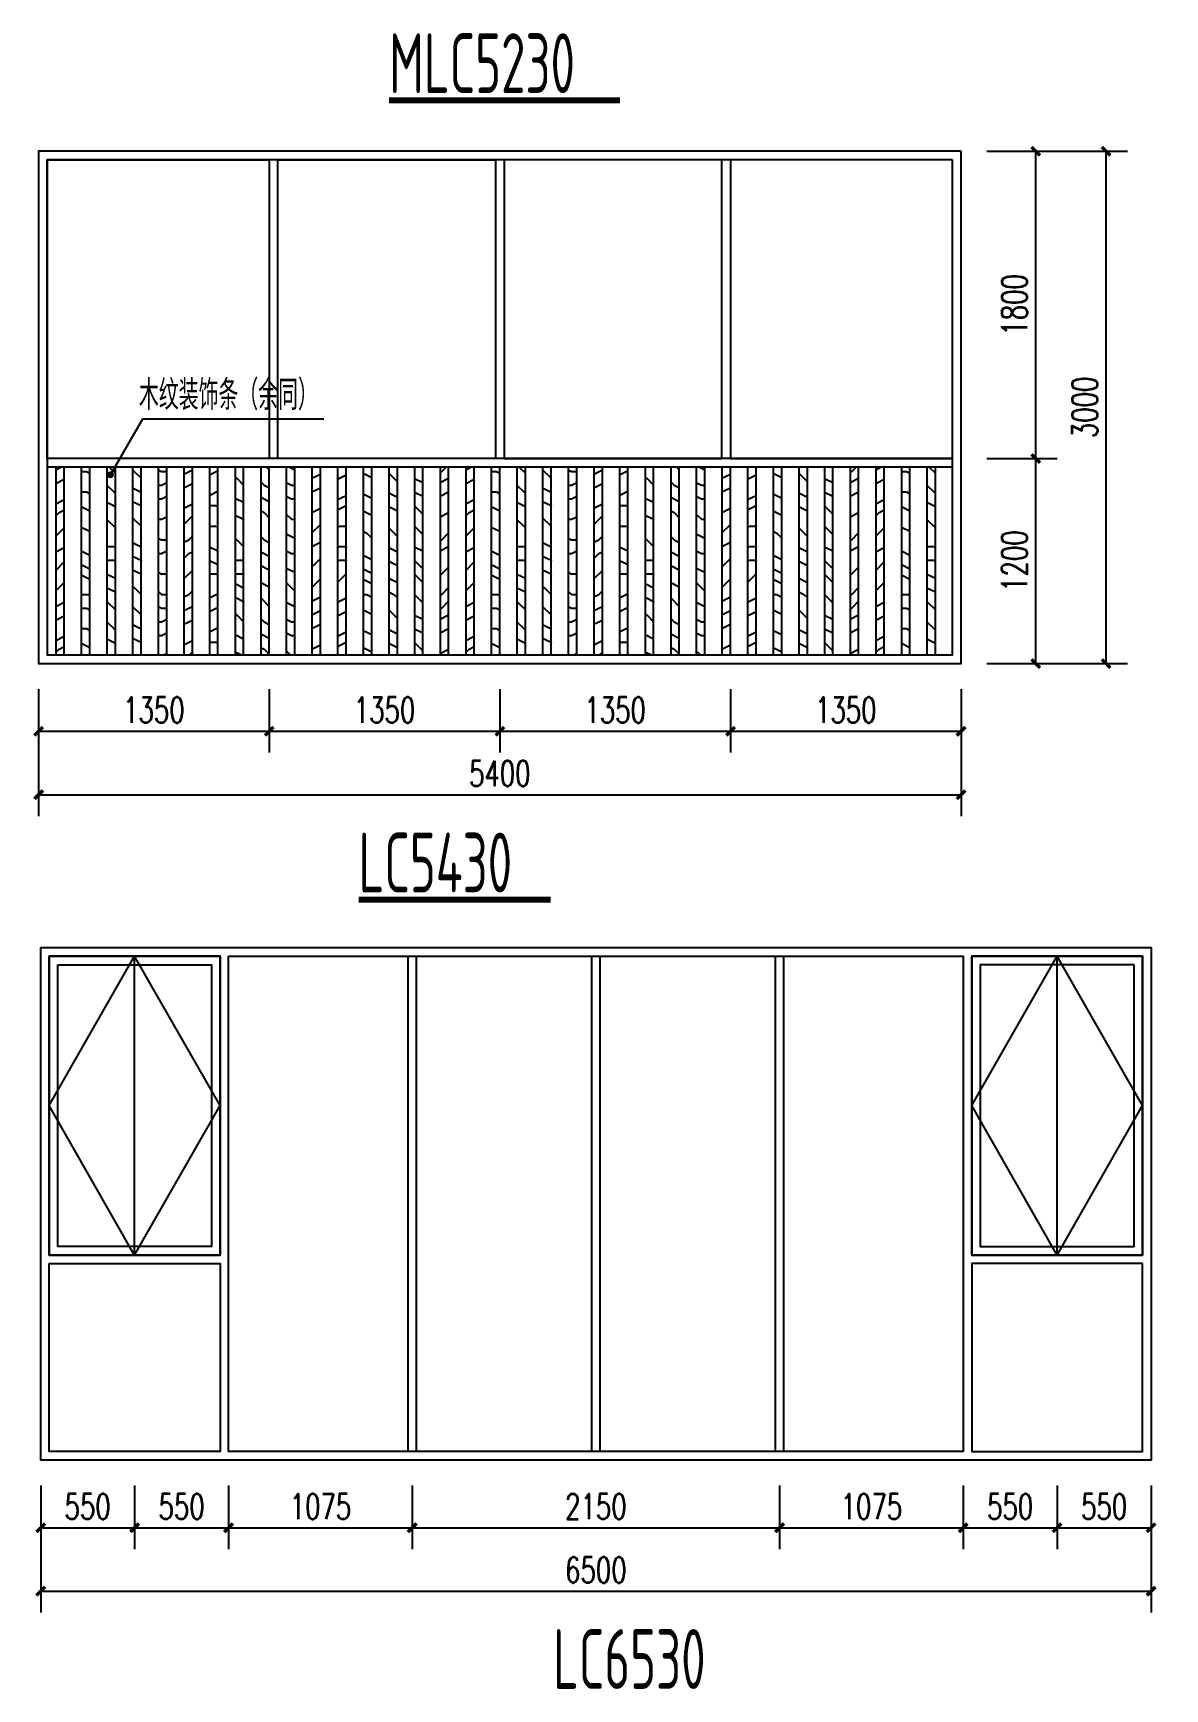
# Model space of a CAD drawing. Header units: millimetres. Extents: x -1048436 to -185795, y -983427 to 400387.
# Drawn here: x -632096 to -625472, y 352827 to 362523 of the extents above; entities that cross this region are included whole.
import ezdxf

# ---------------------------------------------------------------- set-up
doc = ezdxf.new("R2010")
doc.units = ezdxf.units.MM
doc.header["$LTSCALE"] = 500
doc.linetypes.add('A-FP_05$0$pln_L5$0$Col_L4$0$PHANTOM', pattern=[63.5, 31.75, -6.35, 6.35, -6.35, 6.35, -6.35])
for name, color, linetype in [('DIM_SYMB', 3, 'Continuous'), ('PUB_DIM', 3, 'Continuous'), ('PUB_TEXT', 7, 'Continuous'), ('建-填充', 9, 'Continuous'), ('建-文字', 4, 'Continuous'), ('建-窗', 135, 'Continuous'), ('建-符号-引出', 150, 'Continuous')]:
    doc.layers.add(name, color=color, linetype=linetype)
doc.styles.add('_TCH_DIM_T3', font='SIMPLEX', dxfattribs={"width": 0.705882, "bigfont": 'GBCBIG'})
doc.styles.add('XD2008', font='xd-hzs.shx', dxfattribs={"width": 0.7, "bigfont": 'xd-hztxt.shx'})
doc.dimstyles.new('_TCH_ARCH&&50', dxfattribs={"dimtxt": 148.75, "dimasz": 50, "dimexe": 125, "dimexo": 150, "dimgap": 50, "dimtad": 1, "dimdec": 0, "dimzin": 0, "dimdsep": 46, "dimtxsty": '_TCH_DIM_T3', "dimblk": 'ARCHTICK', "dimcen": 0.09, "dimclrt": 7, "dimazin": 2, "dimtfac": 1, "dimtdec": 0, "dimtix": 1, "dimtmove": 2, "dimatfit": 3, "dimldrblk": 'ARCHTICK', "dimfxl": 1, "dimtolj": 1, "dimtzin": 0, "dimarcsym": 0})

# ---------------------------------------------------------------- blocks, each defined once
blk = doc.blocks.new('_ArchTick')
at = {"color": 0, "linetype": 'ByBlock', "const_width": 0.4}
blk.add_lwpolyline([(-0.5, -0.5), (0.5, 0.5)], dxfattribs=at)
blk = doc.blocks.new('*D484')
at = {"layer": 'Defpoints', "color": 0, "transparency": 16777216}
for p in [(-625552.1, 355367.5), (-625115.5, 355367.5), (-625552.1, 354167.5)]:
    blk.add_point(p, dxfattribs=at)
at = {"layer": 'PUB_DIM', "color": 0, "lineweight": -2, "transparency": 16777216}
for p, q in [((-625402.1, 355367.5), (-624990.5, 355367.5)), ((-625115.5, 354167.5), (-625115.5, 355367.5)), ((-625402.1, 354167.5), (-624990.5, 354167.5))]:
    blk.add_line(p, q, dxfattribs=at)
at = {"layer": 'PUB_DIM', "color": 0, "lineweight": -2, "transparency": 16777216, "xscale": 50, "yscale": 50, "zscale": 50}
for p, rotation in [((-625115.5, 355367.5), 90), ((-625115.5, 354167.5), 270)]:
    blk.add_blockref('_ArchTick', p, dxfattribs=dict(at, rotation=rotation))
at = {"layer": 'PUB_DIM', "color": 7, "transparency": 16777216, "insert": (-625239.9, 354767.5), "char_height": 148.75, "attachment_point": 5, "rotation": 90, "style": '_TCH_DIM_T3'}
blk.add_mtext('\\A1;1200', dxfattribs=at)
blk = doc.blocks.new('*D485')
at = {"layer": 'Defpoints', "color": 0, "transparency": 16777216}
for p in [(-625552.1, 357167.5), (-625115.5, 357167.5), (-625552.1, 355367.5)]:
    blk.add_point(p, dxfattribs=at)
at = {"layer": 'PUB_DIM', "color": 0, "lineweight": -2, "transparency": 16777216}
for p, q in [((-625402.1, 357167.5), (-624990.5, 357167.5)), ((-625115.5, 355367.5), (-625115.5, 357167.5)), ((-625402.1, 355367.5), (-624990.5, 355367.5))]:
    blk.add_line(p, q, dxfattribs=at)
at = {"layer": 'PUB_DIM', "color": 0, "lineweight": -2, "transparency": 16777216, "xscale": 50, "yscale": 50, "zscale": 50}
for p, rotation in [((-625115.5, 357167.5), 90), ((-625115.5, 355367.5), 270)]:
    blk.add_blockref('_ArchTick', p, dxfattribs=dict(at, rotation=rotation))
at = {"layer": 'PUB_DIM', "color": 7, "transparency": 16777216, "insert": (-625239.9, 356267.5), "char_height": 148.75, "attachment_point": 5, "rotation": 90, "style": '_TCH_DIM_T3'}
blk.add_mtext('\\A1;1800', dxfattribs=at)
blk = doc.blocks.new('*D486')
at = {"layer": 'Defpoints', "color": 0, "transparency": 16777216}
for p in [(-632052.1, 353795.9), (-625552.1, 353795.9), (-625552.1, 353399.3)]:
    blk.add_point(p, dxfattribs=at)
at = {"layer": 'PUB_DIM', "color": 0, "lineweight": -2, "transparency": 16777216}
for p, q in [((-632052.1, 353645.9), (-632052.1, 353274.3)), ((-625552.1, 353645.9), (-625552.1, 353274.3)), ((-632052.1, 353399.3), (-625552.1, 353399.3))]:
    blk.add_line(p, q, dxfattribs=at)
at = {"layer": 'PUB_DIM', "color": 0, "lineweight": -2, "transparency": 16777216, "xscale": 50, "yscale": 50, "zscale": 50, "rotation": 180}
blk.add_blockref('_ArchTick', (-632052.1, 353399.3), dxfattribs=at)
at = {"layer": 'PUB_DIM', "color": 0, "lineweight": -2, "transparency": 16777216, "xscale": 50, "yscale": 50, "zscale": 50}
blk.add_blockref('_ArchTick', (-625552.1, 353399.3), dxfattribs=at)
at = {"layer": 'PUB_DIM', "color": 7, "transparency": 16777216, "insert": (-628802.1, 353523.7), "char_height": 148.75, "attachment_point": 5, "style": '_TCH_DIM_T3'}
blk.add_mtext('\\A1;6500', dxfattribs=at)
blk = doc.blocks.new('*D487')
at = {"layer": 'Defpoints', "color": 0, "transparency": 16777216}
for p in [(-632052.1, 354167.5), (-631502.1, 354167.5), (-631502.1, 353770.9)]:
    blk.add_point(p, dxfattribs=at)
at = {"layer": 'PUB_DIM', "color": 0, "lineweight": -2, "transparency": 16777216}
for p, q in [((-632052.1, 354017.5), (-632052.1, 353645.9)), ((-631502.1, 354017.5), (-631502.1, 353645.9)), ((-632052.1, 353770.9), (-631502.1, 353770.9))]:
    blk.add_line(p, q, dxfattribs=at)
at = {"layer": 'PUB_DIM', "color": 0, "lineweight": -2, "transparency": 16777216, "xscale": 50, "yscale": 50, "zscale": 50, "rotation": 180}
blk.add_blockref('_ArchTick', (-632052.1, 353770.9), dxfattribs=at)
at = {"layer": 'PUB_DIM', "color": 0, "lineweight": -2, "transparency": 16777216, "xscale": 50, "yscale": 50, "zscale": 50}
blk.add_blockref('_ArchTick', (-631502.1, 353770.9), dxfattribs=at)
at = {"layer": 'PUB_DIM', "color": 7, "transparency": 16777216, "insert": (-631777.1, 353895.3), "char_height": 148.75, "attachment_point": 5, "style": '_TCH_DIM_T3'}
blk.add_mtext('\\A1;550', dxfattribs=at)
blk = doc.blocks.new('*D488')
at = {"layer": 'Defpoints', "color": 0, "transparency": 16777216}
for p in [(-631502.1, 354167.5), (-630952.1, 354167.5), (-630952.1, 353770.9)]:
    blk.add_point(p, dxfattribs=at)
at = {"layer": 'PUB_DIM', "color": 0, "lineweight": -2, "transparency": 16777216}
for p, q in [((-631502.1, 354017.5), (-631502.1, 353645.9)), ((-630952.1, 354017.5), (-630952.1, 353645.9)), ((-631502.1, 353770.9), (-630952.1, 353770.9))]:
    blk.add_line(p, q, dxfattribs=at)
at = {"layer": 'PUB_DIM', "color": 0, "lineweight": -2, "transparency": 16777216, "xscale": 50, "yscale": 50, "zscale": 50, "rotation": 180}
blk.add_blockref('_ArchTick', (-631502.1, 353770.9), dxfattribs=at)
at = {"layer": 'PUB_DIM', "color": 0, "lineweight": -2, "transparency": 16777216, "xscale": 50, "yscale": 50, "zscale": 50}
blk.add_blockref('_ArchTick', (-630952.1, 353770.9), dxfattribs=at)
at = {"layer": 'PUB_DIM', "color": 7, "transparency": 16777216, "insert": (-631227.1, 353895.3), "char_height": 148.75, "attachment_point": 5, "style": '_TCH_DIM_T3'}
blk.add_mtext('\\A1;550', dxfattribs=at)
blk = doc.blocks.new('*D489')
at = {"layer": 'Defpoints', "color": 0, "transparency": 16777216}
for p in [(-630952.1, 354167.5), (-629877.1, 354167.5), (-629877.1, 353770.9)]:
    blk.add_point(p, dxfattribs=at)
at = {"layer": 'PUB_DIM', "color": 0, "lineweight": -2, "transparency": 16777216}
for p, q in [((-630952.1, 354017.5), (-630952.1, 353645.9)), ((-629877.1, 354017.5), (-629877.1, 353645.9)), ((-630952.1, 353770.9), (-629877.1, 353770.9))]:
    blk.add_line(p, q, dxfattribs=at)
at = {"layer": 'PUB_DIM', "color": 0, "lineweight": -2, "transparency": 16777216, "xscale": 50, "yscale": 50, "zscale": 50, "rotation": 180}
blk.add_blockref('_ArchTick', (-630952.1, 353770.9), dxfattribs=at)
at = {"layer": 'PUB_DIM', "color": 0, "lineweight": -2, "transparency": 16777216, "xscale": 50, "yscale": 50, "zscale": 50}
blk.add_blockref('_ArchTick', (-629877.1, 353770.9), dxfattribs=at)
at = {"layer": 'PUB_DIM', "color": 7, "transparency": 16777216, "insert": (-630414.6, 353895.3), "char_height": 148.75, "attachment_point": 5, "style": '_TCH_DIM_T3'}
blk.add_mtext('\\A1;1075', dxfattribs=at)
blk = doc.blocks.new('*D490')
at = {"layer": 'Defpoints', "color": 0, "transparency": 16777216}
for p in [(-629877.1, 354167.5), (-627727.1, 354167.5), (-627727.1, 353770.9)]:
    blk.add_point(p, dxfattribs=at)
at = {"layer": 'PUB_DIM', "color": 0, "lineweight": -2, "transparency": 16777216}
for p, q in [((-629877.1, 354017.5), (-629877.1, 353645.9)), ((-627727.1, 354017.5), (-627727.1, 353645.9)), ((-629877.1, 353770.9), (-627727.1, 353770.9))]:
    blk.add_line(p, q, dxfattribs=at)
at = {"layer": 'PUB_DIM', "color": 0, "lineweight": -2, "transparency": 16777216, "xscale": 50, "yscale": 50, "zscale": 50, "rotation": 180}
blk.add_blockref('_ArchTick', (-629877.1, 353770.9), dxfattribs=at)
at = {"layer": 'PUB_DIM', "color": 0, "lineweight": -2, "transparency": 16777216, "xscale": 50, "yscale": 50, "zscale": 50}
blk.add_blockref('_ArchTick', (-627727.1, 353770.9), dxfattribs=at)
at = {"layer": 'PUB_DIM', "color": 7, "transparency": 16777216, "insert": (-628802.1, 353895.3), "char_height": 148.75, "attachment_point": 5, "style": '_TCH_DIM_T3'}
blk.add_mtext('\\A1;2150', dxfattribs=at)
blk = doc.blocks.new('*D491')
at = {"layer": 'Defpoints', "color": 0, "transparency": 16777216}
for p in [(-627727.1, 354167.5), (-626652.1, 354167.5), (-626652.1, 353770.9)]:
    blk.add_point(p, dxfattribs=at)
at = {"layer": 'PUB_DIM', "color": 0, "lineweight": -2, "transparency": 16777216}
for p, q in [((-627727.1, 354017.5), (-627727.1, 353645.9)), ((-626652.1, 354017.5), (-626652.1, 353645.9)), ((-627727.1, 353770.9), (-626652.1, 353770.9))]:
    blk.add_line(p, q, dxfattribs=at)
at = {"layer": 'PUB_DIM', "color": 0, "lineweight": -2, "transparency": 16777216, "xscale": 50, "yscale": 50, "zscale": 50, "rotation": 180}
blk.add_blockref('_ArchTick', (-627727.1, 353770.9), dxfattribs=at)
at = {"layer": 'PUB_DIM', "color": 0, "lineweight": -2, "transparency": 16777216, "xscale": 50, "yscale": 50, "zscale": 50}
blk.add_blockref('_ArchTick', (-626652.1, 353770.9), dxfattribs=at)
at = {"layer": 'PUB_DIM', "color": 7, "transparency": 16777216, "insert": (-627189.6, 353895.3), "char_height": 148.75, "attachment_point": 5, "style": '_TCH_DIM_T3'}
blk.add_mtext('\\A1;1075', dxfattribs=at)
blk = doc.blocks.new('*D492')
at = {"layer": 'Defpoints', "color": 0, "transparency": 16777216}
for p in [(-626652.1, 354167.5), (-626102.1, 354167.5), (-626102.1, 353770.9)]:
    blk.add_point(p, dxfattribs=at)
at = {"layer": 'PUB_DIM', "color": 0, "lineweight": -2, "transparency": 16777216}
for p, q in [((-626652.1, 354017.5), (-626652.1, 353645.9)), ((-626102.1, 354017.5), (-626102.1, 353645.9)), ((-626652.1, 353770.9), (-626102.1, 353770.9))]:
    blk.add_line(p, q, dxfattribs=at)
at = {"layer": 'PUB_DIM', "color": 0, "lineweight": -2, "transparency": 16777216, "xscale": 50, "yscale": 50, "zscale": 50, "rotation": 180}
blk.add_blockref('_ArchTick', (-626652.1, 353770.9), dxfattribs=at)
at = {"layer": 'PUB_DIM', "color": 0, "lineweight": -2, "transparency": 16777216, "xscale": 50, "yscale": 50, "zscale": 50}
blk.add_blockref('_ArchTick', (-626102.1, 353770.9), dxfattribs=at)
at = {"layer": 'PUB_DIM', "color": 7, "transparency": 16777216, "insert": (-626377.1, 353895.3), "char_height": 148.75, "attachment_point": 5, "style": '_TCH_DIM_T3'}
blk.add_mtext('\\A1;550', dxfattribs=at)
blk = doc.blocks.new('*D493')
at = {"layer": 'Defpoints', "color": 0, "transparency": 16777216}
for p in [(-626102.1, 354167.5), (-625552.1, 354167.5), (-625552.1, 353770.9)]:
    blk.add_point(p, dxfattribs=at)
at = {"layer": 'PUB_DIM', "color": 0, "lineweight": -2, "transparency": 16777216}
for p, q in [((-626102.1, 354017.5), (-626102.1, 353645.9)), ((-625552.1, 354017.5), (-625552.1, 353645.9)), ((-626102.1, 353770.9), (-625552.1, 353770.9))]:
    blk.add_line(p, q, dxfattribs=at)
at = {"layer": 'PUB_DIM', "color": 0, "lineweight": -2, "transparency": 16777216, "xscale": 50, "yscale": 50, "zscale": 50, "rotation": 180}
blk.add_blockref('_ArchTick', (-626102.1, 353770.9), dxfattribs=at)
at = {"layer": 'PUB_DIM', "color": 0, "lineweight": -2, "transparency": 16777216, "xscale": 50, "yscale": 50, "zscale": 50}
blk.add_blockref('_ArchTick', (-625552.1, 353770.9), dxfattribs=at)
at = {"layer": 'PUB_DIM', "color": 7, "transparency": 16777216, "insert": (-625827.1, 353895.3), "char_height": 148.75, "attachment_point": 5, "style": '_TCH_DIM_T3'}
blk.add_mtext('\\A1;550', dxfattribs=at)
blk = doc.blocks.new('*D514')
at = {"layer": 'Defpoints', "color": 0, "transparency": 16777216}
for p in [(-626252.6, 361831.2), (-625816, 361831.2), (-626252.6, 358831.2)]:
    blk.add_point(p, dxfattribs=at)
at = {"layer": 'PUB_DIM', "color": 0, "lineweight": -2, "transparency": 16777216}
for p, q in [((-626102.6, 361831.2), (-625691, 361831.2)), ((-625816, 358831.2), (-625816, 361831.2)), ((-626102.6, 358831.2), (-625691, 358831.2))]:
    blk.add_line(p, q, dxfattribs=at)
at = {"layer": 'PUB_DIM', "color": 0, "lineweight": -2, "transparency": 16777216, "xscale": 50, "yscale": 50, "zscale": 50}
for p, rotation in [((-625816, 361831.2), 90), ((-625816, 358831.2), 270)]:
    blk.add_blockref('_ArchTick', p, dxfattribs=dict(at, rotation=rotation))
at = {"layer": 'PUB_DIM', "color": 7, "transparency": 16777216, "insert": (-625940.4, 360331.2), "char_height": 148.75, "attachment_point": 5, "rotation": 90, "style": '_TCH_DIM_T3'}
blk.add_mtext('\\A1;3000', dxfattribs=at)
blk = doc.blocks.new('*D515')
at = {"layer": 'Defpoints', "color": 0, "transparency": 16777216}
for p in [(-626664.2, 360031.2), (-626227.6, 360031.2), (-626664.2, 358831.2)]:
    blk.add_point(p, dxfattribs=at)
at = {"layer": 'PUB_DIM', "color": 0, "lineweight": -2, "transparency": 16777216}
for p, q in [((-626514.2, 360031.2), (-626102.6, 360031.2)), ((-626227.6, 358831.2), (-626227.6, 360031.2)), ((-626514.2, 358831.2), (-626102.6, 358831.2))]:
    blk.add_line(p, q, dxfattribs=at)
at = {"layer": 'PUB_DIM', "color": 0, "lineweight": -2, "transparency": 16777216, "xscale": 50, "yscale": 50, "zscale": 50}
for p, rotation in [((-626227.6, 360031.2), 90), ((-626227.6, 358831.2), 270)]:
    blk.add_blockref('_ArchTick', p, dxfattribs=dict(at, rotation=rotation))
at = {"layer": 'PUB_DIM', "color": 7, "transparency": 16777216, "insert": (-626352, 359431.2), "char_height": 148.75, "attachment_point": 5, "rotation": 90, "style": '_TCH_DIM_T3'}
blk.add_mtext('\\A1;1200', dxfattribs=at)
blk = doc.blocks.new('*D516')
at = {"layer": 'Defpoints', "color": 0, "transparency": 16777216}
for p in [(-626664.2, 361831.2), (-626227.6, 361831.2), (-626664.2, 360031.2)]:
    blk.add_point(p, dxfattribs=at)
at = {"layer": 'PUB_DIM', "color": 0, "lineweight": -2, "transparency": 16777216}
for p, q in [((-626514.2, 361831.2), (-626102.6, 361831.2)), ((-626227.6, 360031.2), (-626227.6, 361831.2)), ((-626514.2, 360031.2), (-626102.6, 360031.2))]:
    blk.add_line(p, q, dxfattribs=at)
at = {"layer": 'PUB_DIM', "color": 0, "lineweight": -2, "transparency": 16777216, "xscale": 50, "yscale": 50, "zscale": 50}
for p, rotation in [((-626227.6, 361831.2), 90), ((-626227.6, 360031.2), 270)]:
    blk.add_blockref('_ArchTick', p, dxfattribs=dict(at, rotation=rotation))
at = {"layer": 'PUB_DIM', "color": 7, "transparency": 16777216, "insert": (-626352, 360931.2), "char_height": 148.75, "attachment_point": 5, "rotation": 90, "style": '_TCH_DIM_T3'}
blk.add_mtext('\\A1;1800', dxfattribs=at)
blk = doc.blocks.new('*D517')
at = {"layer": 'Defpoints', "color": 0, "transparency": 16777216}
for p in [(-632064.2, 358459.6), (-626664.2, 358459.6), (-626664.2, 358063)]:
    blk.add_point(p, dxfattribs=at)
at = {"layer": 'PUB_DIM', "color": 0, "lineweight": -2, "transparency": 16777216}
for p, q in [((-632064.2, 358309.6), (-632064.2, 357938)), ((-626664.2, 358309.6), (-626664.2, 357938)), ((-632064.2, 358063), (-626664.2, 358063))]:
    blk.add_line(p, q, dxfattribs=at)
at = {"layer": 'PUB_DIM', "color": 0, "lineweight": -2, "transparency": 16777216, "xscale": 50, "yscale": 50, "zscale": 50, "rotation": 180}
blk.add_blockref('_ArchTick', (-632064.2, 358063), dxfattribs=at)
at = {"layer": 'PUB_DIM', "color": 0, "lineweight": -2, "transparency": 16777216, "xscale": 50, "yscale": 50, "zscale": 50}
blk.add_blockref('_ArchTick', (-626664.2, 358063), dxfattribs=at)
at = {"layer": 'PUB_DIM', "color": 7, "transparency": 16777216, "insert": (-629364.2, 358187.4), "char_height": 148.75, "attachment_point": 5, "style": '_TCH_DIM_T3'}
blk.add_mtext('\\A1;5400', dxfattribs=at)
blk = doc.blocks.new('*D518')
at = {"layer": 'Defpoints', "color": 0, "transparency": 16777216}
for p in [(-632064.2, 358831.2), (-630714.2, 358831.2), (-630714.2, 358434.6)]:
    blk.add_point(p, dxfattribs=at)
at = {"layer": 'PUB_DIM', "color": 0, "lineweight": -2, "transparency": 16777216}
for p, q in [((-632064.2, 358681.2), (-632064.2, 358309.6)), ((-630714.2, 358681.2), (-630714.2, 358309.6)), ((-632064.2, 358434.6), (-630714.2, 358434.6))]:
    blk.add_line(p, q, dxfattribs=at)
at = {"layer": 'PUB_DIM', "color": 0, "lineweight": -2, "transparency": 16777216, "xscale": 50, "yscale": 50, "zscale": 50, "rotation": 180}
blk.add_blockref('_ArchTick', (-632064.2, 358434.6), dxfattribs=at)
at = {"layer": 'PUB_DIM', "color": 0, "lineweight": -2, "transparency": 16777216, "xscale": 50, "yscale": 50, "zscale": 50}
blk.add_blockref('_ArchTick', (-630714.2, 358434.6), dxfattribs=at)
at = {"layer": 'PUB_DIM', "color": 7, "transparency": 16777216, "insert": (-631389.2, 358559), "char_height": 148.75, "attachment_point": 5, "style": '_TCH_DIM_T3'}
blk.add_mtext('\\A1;1350', dxfattribs=at)
blk = doc.blocks.new('*D519')
at = {"layer": 'Defpoints', "color": 0, "transparency": 16777216}
for p in [(-630714.2, 358831.2), (-629364.2, 358831.2), (-629364.2, 358434.6)]:
    blk.add_point(p, dxfattribs=at)
at = {"layer": 'PUB_DIM', "color": 0, "lineweight": -2, "transparency": 16777216}
for p, q in [((-630714.2, 358681.2), (-630714.2, 358309.6)), ((-629364.2, 358681.2), (-629364.2, 358309.6)), ((-630714.2, 358434.6), (-629364.2, 358434.6))]:
    blk.add_line(p, q, dxfattribs=at)
at = {"layer": 'PUB_DIM', "color": 0, "lineweight": -2, "transparency": 16777216, "xscale": 50, "yscale": 50, "zscale": 50, "rotation": 180}
blk.add_blockref('_ArchTick', (-630714.2, 358434.6), dxfattribs=at)
at = {"layer": 'PUB_DIM', "color": 0, "lineweight": -2, "transparency": 16777216, "xscale": 50, "yscale": 50, "zscale": 50}
blk.add_blockref('_ArchTick', (-629364.2, 358434.6), dxfattribs=at)
at = {"layer": 'PUB_DIM', "color": 7, "transparency": 16777216, "insert": (-630039.2, 358559), "char_height": 148.75, "attachment_point": 5, "style": '_TCH_DIM_T3'}
blk.add_mtext('\\A1;1350', dxfattribs=at)
blk = doc.blocks.new('*D520')
at = {"layer": 'Defpoints', "color": 0, "transparency": 16777216}
for p in [(-629364.2, 358831.2), (-628014.2, 358831.2), (-628014.2, 358434.6)]:
    blk.add_point(p, dxfattribs=at)
at = {"layer": 'PUB_DIM', "color": 0, "lineweight": -2, "transparency": 16777216}
for p, q in [((-629364.2, 358681.2), (-629364.2, 358309.6)), ((-628014.2, 358681.2), (-628014.2, 358309.6)), ((-629364.2, 358434.6), (-628014.2, 358434.6))]:
    blk.add_line(p, q, dxfattribs=at)
at = {"layer": 'PUB_DIM', "color": 0, "lineweight": -2, "transparency": 16777216, "xscale": 50, "yscale": 50, "zscale": 50, "rotation": 180}
blk.add_blockref('_ArchTick', (-629364.2, 358434.6), dxfattribs=at)
at = {"layer": 'PUB_DIM', "color": 0, "lineweight": -2, "transparency": 16777216, "xscale": 50, "yscale": 50, "zscale": 50}
blk.add_blockref('_ArchTick', (-628014.2, 358434.6), dxfattribs=at)
at = {"layer": 'PUB_DIM', "color": 7, "transparency": 16777216, "insert": (-628689.2, 358559), "char_height": 148.75, "attachment_point": 5, "style": '_TCH_DIM_T3'}
blk.add_mtext('\\A1;1350', dxfattribs=at)
blk = doc.blocks.new('*D521')
at = {"layer": 'Defpoints', "color": 0, "transparency": 16777216}
for p in [(-628014.2, 358831.2), (-626664.2, 358831.2), (-626664.2, 358434.6)]:
    blk.add_point(p, dxfattribs=at)
at = {"layer": 'PUB_DIM', "color": 0, "lineweight": -2, "transparency": 16777216}
for p, q in [((-628014.2, 358681.2), (-628014.2, 358309.6)), ((-626664.2, 358681.2), (-626664.2, 358309.6)), ((-628014.2, 358434.6), (-626664.2, 358434.6))]:
    blk.add_line(p, q, dxfattribs=at)
at = {"layer": 'PUB_DIM', "color": 0, "lineweight": -2, "transparency": 16777216, "xscale": 50, "yscale": 50, "zscale": 50, "rotation": 180}
blk.add_blockref('_ArchTick', (-628014.2, 358434.6), dxfattribs=at)
at = {"layer": 'PUB_DIM', "color": 0, "lineweight": -2, "transparency": 16777216, "xscale": 50, "yscale": 50, "zscale": 50}
blk.add_blockref('_ArchTick', (-626664.2, 358434.6), dxfattribs=at)
at = {"layer": 'PUB_DIM', "color": 7, "transparency": 16777216, "insert": (-627339.2, 358559), "char_height": 148.75, "attachment_point": 5, "style": '_TCH_DIM_T3'}
blk.add_mtext('\\A1;1350', dxfattribs=at)

msp = doc.modelspace()

# ---------------------------------------------------------------- hatches: boundary and pattern name
at = {"layer": '建-填充', "linetype": 'A-FP_05$0$pln_L5$0$Col_L4$0$PHANTOM'}
h = msp.add_hatch(dxfattribs=at)
h.set_pattern_fill('木纹01', color=256, scale=200, angle=-97.24753)
h.set_pattern_definition([(360, (36654.7, 25155.1), (800, 800), [40, -760]), (360, (36094.7, 25235.1), (800, 800), [80, -720]), (360, (36614.7, 25275.1), (800, 800), [40, -760]), (360, (36134.7, 25355.1), (800, 800), [40, -760]), (360, (36614.7, 25395.1), (800, 800), [40, -760]), (360, (36174.7, 25435.1), (800, 800), [40, -760]), (360, (36614.7, 25475.1), (800, 800), [40, -760]), (360, (36174.7, 25555.1), (800, 800), [40, -440, 40, -280]), (360, (36174.7, 25635.1), (800, 800), [80, -400, 40, -280]), (360, (36134.7, 25755.1), (800, 800), [40, -120, 40, -320, 40, -240]), (360, (36094.7, 25835.1), (800, 800), [40, -160, 80, -520]), (360, (36614.7, 25875.1), (800, 800), [40, -760]), (360, (36094.7, 25915.1), (800, 800), [40, -200, 40, -520]), (45, (36014.67, 25155.07), (2e-07, 800), [113.1368, -1018.23405]), (45, (36694.67, 25155.07), (2e-07, 800), [226.2742, -905.0967]), (45, (36694.67, 25555.07), (2e-07, 800), [56.568, -1074.80285]), (45, (36014.67, 25635.07), (2e-07, 800), [169.7056, -961.66525]), (45, (36694.67, 25635.07), (2e-07, 800), [282.8427, -848.5281]), (45, (36694.67, 25755.07), (2e-07, 800), [169.7056, -961.66525]), (315, (36534.67, 25835.07), (800, -2e-07), [56.568, -1074.80285]), (315, (36254.67, 25195.07), (800, -2e-07), [113.1368, -1018.23405]), (315, (36294.67, 25515.07), (800, -2e-07), [113.1368, -1018.23405]), (315, (36534.67, 25355.07), (800, -2e-07), [113.1368, -1018.23405]), (315, (36494.67, 25675.07), (800, -2e-07), [113.1368, -1018.23405]), (315, (36534.67, 25755.07), (800, -2e-07), [169.7056, -961.66525]), (315, (36334.67, 25275.07), (800, -2e-07), [169.7056, -961.66525]), (315, (36454.67, 25315.07), (800, -2e-07), [169.7056, -961.66525]), (315, (36334.67, 25595.07), (800, -2e-07), [169.7056, -961.66525]), (315, (36414.67, 25635.07), (800, -2e-07), [169.7056, -961.66525]), (26.56505, (36054.67, 25315.07), (800, 1e-07), [89.4427, -1699.4117]), (26.56505, (36654.67, 25275.07), (800, 1e-07), [357.7709, -1431.0835]), (26.56505, (36654.67, 25395.07), (800, 1e-07), [357.7709, -1431.0835]), (26.56505, (36654.67, 25475.07), (800, 1e-07), [357.7712, -536, 178.888, -716.1952]), (26.56505, (36734.67, 25595.07), (800, 1e-07), [89.4427, -1699.4117]), (26.56505, (36014.67, 25875.07), (800, 1e-07), [89.4427, -1699.4117]), (26.56505, (36654.67, 25875.07), (800, 1e-07), [178.8854, -1609.9689]), (333.43495, (36454.67, 25155.07), (800, -5e-07), [178.8854, -1609.9689]), (333.43495, (36174.67, 25355.07), (800, -5e-07), [178.8854, -1609.9689]), (333.43495, (36174.67, 25235.07), (800, -5e-07), [89.4427, -1699.4089]), (333.43495, (36214.67, 25435.07), (800, -5e-07), [268.3282, -1520.5262]), (333.43495, (36374.67, 25435.07), (800, -5e-07), [178.8854, -1609.9689]), (333.43495, (36454.67, 25475.07), (800, -5e-07), [178.8854, -1609.9689]), (333.43495, (36214.67, 25555.07), (800, -5e-07), [89.4427, -1699.4089]), (333.43495, (36254.67, 25635.07), (800, -5e-07), [89.4427, -1699.4089]), (333.43495, (36574.67, 25795.07), (800, -5e-07), [89.4427, -1699.4089]), (333.43495, (36534.67, 25515.07), (800, -5e-07), [89.4427, -1699.4089]), (333.43495, (36174.67, 25755.07), (800, -5e-07), [268.3282, -1520.5262]), (333.43495, (36134.67, 25835.07), (800, -5e-07), [178.8854, -1609.9689]), (333.43495, (36574.67, 25595.07), (800, -5e-07), [89.44, -804.96, 89.44, -805.0144]), (333.43495, (36334.67, 25755.07), (800, -5e-07), [178.8854, -1609.9689]), (333.43495, (36374.67, 25835.07), (800, -5e-07), [178.8854, -1609.9689]), (333.43495, (36134.67, 25915.07), (800, -5e-07), [178.8854, -1609.9689]), (333.43495, (36374.67, 25915.07), (800, -5e-07), [178.8854, -1609.9689])])
h.paths.add_polyline_path([(-631914.2, 359981.2), (-631964.2, 359981.2), (-631964.2, 358881.2), (-631914.2, 358881.2)])
h.paths.add_polyline_path([(-631764.2, 359981.2), (-631814.2, 359981.2), (-631814.2, 358881.2), (-631764.2, 358881.2)])
h.paths.add_polyline_path([(-631614.2, 359981.2), (-631664.2, 359981.2), (-631664.2, 358881.2), (-631614.2, 358881.2)])
h.paths.add_polyline_path([(-631464.2, 359981.2), (-631514.2, 359981.2), (-631514.2, 358881.2), (-631464.2, 358881.2)])
h.paths.add_polyline_path([(-631314.2, 359981.2), (-631364.2, 359981.2), (-631364.2, 358881.2), (-631314.2, 358881.2)])
h.paths.add_polyline_path([(-631164.2, 359981.2), (-631214.2, 359981.2), (-631214.2, 358881.2), (-631164.2, 358881.2)])
h.paths.add_polyline_path([(-631014.2, 359981.2), (-631064.2, 359981.2), (-631064.2, 358881.2), (-631014.2, 358881.2)])
h.paths.add_polyline_path([(-630864.2, 359981.2), (-630914.2, 359981.2), (-630914.2, 358881.2), (-630864.2, 358881.2)])
h.paths.add_polyline_path([(-630714.2, 359981.2), (-630764.2, 359981.2), (-630764.2, 358881.2), (-630714.2, 358881.2)])
h.paths.add_polyline_path([(-630564.2, 359981.2), (-630614.2, 359981.2), (-630614.2, 358881.2), (-630564.2, 358881.2)])
h.paths.add_polyline_path([(-630414.2, 359981.2), (-630464.2, 359981.2), (-630464.2, 358881.2), (-630414.2, 358881.2)])
h.paths.add_polyline_path([(-630264.2, 359981.2), (-630314.2, 359981.2), (-630314.2, 358881.2), (-630264.2, 358881.2)])
h.paths.add_polyline_path([(-630114.2, 359981.2), (-630164.2, 359981.2), (-630164.2, 358881.2), (-630114.2, 358881.2)])
h.paths.add_polyline_path([(-629964.2, 359981.2), (-630014.2, 359981.2), (-630014.2, 358881.2), (-629964.2, 358881.2)])
h.paths.add_polyline_path([(-629814.2, 359981.2), (-629864.2, 359981.2), (-629864.2, 358881.2), (-629814.2, 358881.2)])
h.paths.add_polyline_path([(-629664.2, 359981.2), (-629714.2, 359981.2), (-629714.2, 358881.2), (-629664.2, 358881.2)])
h.paths.add_polyline_path([(-629514.2, 359981.2), (-629564.2, 359981.2), (-629564.2, 358881.2), (-629514.2, 358881.2)])
h.paths.add_polyline_path([(-629364.2, 359981.2), (-629414.2, 359981.2), (-629414.2, 358881.2), (-629364.2, 358881.2)])
h.paths.add_polyline_path([(-629214.2, 359981.2), (-629264.2, 359981.2), (-629264.2, 358881.2), (-629214.2, 358881.2)])
h.paths.add_polyline_path([(-629064.2, 359981.2), (-629114.2, 359981.2), (-629114.2, 358881.2), (-629064.2, 358881.2)])
h.paths.add_polyline_path([(-628914.2, 359981.2), (-628964.2, 359981.2), (-628964.2, 358881.2), (-628914.2, 358881.2)])
h.paths.add_polyline_path([(-628764.2, 359981.2), (-628814.2, 359981.2), (-628814.2, 358881.2), (-628764.2, 358881.2)])
h.paths.add_polyline_path([(-628614.2, 359981.2), (-628664.2, 359981.2), (-628664.2, 358881.2), (-628614.2, 358881.2)])
h.paths.add_polyline_path([(-628464.2, 359981.2), (-628514.2, 359981.2), (-628514.2, 358881.2), (-628464.2, 358881.2)])
h.paths.add_polyline_path([(-628314.2, 359981.2), (-628364.2, 359981.2), (-628364.2, 358881.2), (-628314.2, 358881.2)])
h.paths.add_polyline_path([(-628164.2, 359981.2), (-628214.2, 359981.2), (-628214.2, 358881.2), (-628164.2, 358881.2)])
h.paths.add_polyline_path([(-628014.2, 359981.2), (-628064.2, 359981.2), (-628064.2, 358881.2), (-628014.2, 358881.2)])
h.paths.add_polyline_path([(-627864.2, 359981.2), (-627914.2, 359981.2), (-627914.2, 358881.2), (-627864.2, 358881.2)])
h.paths.add_polyline_path([(-627714.2, 359981.2), (-627764.2, 359981.2), (-627764.2, 358881.2), (-627714.2, 358881.2)])
h.paths.add_polyline_path([(-627564.2, 359981.2), (-627614.2, 359981.2), (-627614.2, 358881.2), (-627564.2, 358881.2)])
h.paths.add_polyline_path([(-627414.2, 359981.2), (-627464.2, 359981.2), (-627464.2, 358881.2), (-627414.2, 358881.2)])
h.paths.add_polyline_path([(-627264.2, 359981.2), (-627314.2, 359981.2), (-627314.2, 358881.2), (-627264.2, 358881.2)])
h.paths.add_polyline_path([(-627114.2, 359981.2), (-627164.2, 359981.2), (-627164.2, 358881.2), (-627114.2, 358881.2)])
h.paths.add_polyline_path([(-626964.2, 359981.2), (-627014.2, 359981.2), (-627014.2, 358881.2), (-626964.2, 358881.2)])
h.paths.add_polyline_path([(-626814.2, 359981.2), (-626864.2, 359981.2), (-626864.2, 358881.2), (-626814.2, 358881.2)])

# ---------------------------------------------------------------- linework, layer by layer
for p, q in [((-632063.8, 360031.2), (-632064.2, 360031.2)), ((-632063.8, 359981.2), (-632064.2, 359981.2)), ((-626714.2, 360031.2), (-632014.2, 360031.2)), ((-626714.2, 359981.2), (-632014.2, 359981.2))]:
    msp.add_line(p, q)
for points in [[(-631914.2, 359981.2), (-631964.2, 359981.2), (-631964.2, 358881.2), (-631914.2, 358881.2)], [(-631764.2, 359981.2), (-631814.2, 359981.2), (-631814.2, 358881.2), (-631764.2, 358881.2)], [(-631614.2, 359981.2), (-631664.2, 359981.2), (-631664.2, 358881.2), (-631614.2, 358881.2)], [(-631464.2, 359981.2), (-631514.2, 359981.2), (-631514.2, 358881.2), (-631464.2, 358881.2)], [(-631314.2, 359981.2), (-631364.2, 359981.2), (-631364.2, 358881.2), (-631314.2, 358881.2)], [(-631164.2, 359981.2), (-631214.2, 359981.2), (-631214.2, 358881.2), (-631164.2, 358881.2)], [(-631014.2, 359981.2), (-631064.2, 359981.2), (-631064.2, 358881.2), (-631014.2, 358881.2)], [(-630864.2, 359981.2), (-630914.2, 359981.2), (-630914.2, 358881.2), (-630864.2, 358881.2)], [(-630714.2, 359981.2), (-630764.2, 359981.2), (-630764.2, 358881.2), (-630714.2, 358881.2)], [(-630564.2, 359981.2), (-630614.2, 359981.2), (-630614.2, 358881.2), (-630564.2, 358881.2)], [(-630414.2, 359981.2), (-630464.2, 359981.2), (-630464.2, 358881.2), (-630414.2, 358881.2)], [(-630264.2, 359981.2), (-630314.2, 359981.2), (-630314.2, 358881.2), (-630264.2, 358881.2)], [(-630114.2, 359981.2), (-630164.2, 359981.2), (-630164.2, 358881.2), (-630114.2, 358881.2)], [(-629964.2, 359981.2), (-630014.2, 359981.2), (-630014.2, 358881.2), (-629964.2, 358881.2)], [(-629814.2, 359981.2), (-629864.2, 359981.2), (-629864.2, 358881.2), (-629814.2, 358881.2)], [(-629664.2, 359981.2), (-629714.2, 359981.2), (-629714.2, 358881.2), (-629664.2, 358881.2)], [(-629514.2, 359981.2), (-629564.2, 359981.2), (-629564.2, 358881.2), (-629514.2, 358881.2)], [(-629364.2, 359981.2), (-629414.2, 359981.2), (-629414.2, 358881.2), (-629364.2, 358881.2)], [(-629214.2, 359981.2), (-629264.2, 359981.2), (-629264.2, 358881.2), (-629214.2, 358881.2)], [(-629064.2, 359981.2), (-629114.2, 359981.2), (-629114.2, 358881.2), (-629064.2, 358881.2)], [(-628914.2, 359981.2), (-628964.2, 359981.2), (-628964.2, 358881.2), (-628914.2, 358881.2)], [(-628764.2, 359981.2), (-628814.2, 359981.2), (-628814.2, 358881.2), (-628764.2, 358881.2)], [(-628614.2, 359981.2), (-628664.2, 359981.2), (-628664.2, 358881.2), (-628614.2, 358881.2)], [(-628464.2, 359981.2), (-628514.2, 359981.2), (-628514.2, 358881.2), (-628464.2, 358881.2)], [(-628314.2, 359981.2), (-628364.2, 359981.2), (-628364.2, 358881.2), (-628314.2, 358881.2)], [(-628164.2, 359981.2), (-628214.2, 359981.2), (-628214.2, 358881.2), (-628164.2, 358881.2)], [(-628014.2, 359981.2), (-628064.2, 359981.2), (-628064.2, 358881.2), (-628014.2, 358881.2)], [(-627864.2, 359981.2), (-627914.2, 359981.2), (-627914.2, 358881.2), (-627864.2, 358881.2)], [(-627714.2, 359981.2), (-627764.2, 359981.2), (-627764.2, 358881.2), (-627714.2, 358881.2)], [(-627564.2, 359981.2), (-627614.2, 359981.2), (-627614.2, 358881.2), (-627564.2, 358881.2)], [(-627414.2, 359981.2), (-627464.2, 359981.2), (-627464.2, 358881.2), (-627414.2, 358881.2)], [(-627264.2, 359981.2), (-627314.2, 359981.2), (-627314.2, 358881.2), (-627264.2, 358881.2)], [(-627114.2, 359981.2), (-627164.2, 359981.2), (-627164.2, 358881.2), (-627114.2, 358881.2)], [(-626964.2, 359981.2), (-627014.2, 359981.2), (-627014.2, 358881.2), (-626964.2, 358881.2)], [(-626814.2, 359981.2), (-626864.2, 359981.2), (-626864.2, 358881.2), (-626814.2, 358881.2)]]:
    msp.add_lwpolyline(points, close=True)
at = {"layer": 'DIM_SYMB', "const_width": 35}
for points in [[(-630012.7, 362128.3), (-628661.2, 362128.3)], [(-630191.3, 357448), (-629065.9, 357448)]]:
    msp.add_lwpolyline(points, dxfattribs=at)
at = {"layer": '建-窗', "linetype": 'Continuous'}
for p, q in [((-629339.2, 361781.2), (-629339.2, 360031.2)), ((-631502.1, 355367.5), (-631502.1, 357117.5)), ((-626102.1, 355367.5), (-626102.1, 357117.5)), ((-632002.1, 355367.5), (-631002.1, 355367.5)), ((-625602.1, 355367.5), (-626602.1, 355367.5))]:
    msp.add_line(p, q, dxfattribs=at)
for points in [[(-626664.2, 361831.2), (-632064.2, 361831.2), (-632064.2, 358831.2), (-626664.2, 358831.2)], [(-626714.2, 361781.2), (-632014.2, 361781.2), (-632014.2, 358881.2), (-626714.2, 358881.2)], [(-632014.2, 361781.2), (-630714.2, 361781.2), (-630714.2, 360031.2), (-632014.2, 360031.2)], [(-630664.2, 361781.2), (-629389.2, 361781.2), (-629389.2, 360031.2), (-630664.2, 360031.2)], [(-628064.2, 361781.2), (-629339.2, 361781.2), (-629339.2, 360031.2), (-628064.2, 360031.2)], [(-626714.2, 361781.2), (-628014.2, 361781.2), (-628014.2, 360031.2), (-626714.2, 360031.2)], [(-632052.1, 357167.5), (-625552.1, 357167.5), (-625552.1, 354167.5), (-632052.1, 354167.5)], [(-632002.1, 357117.5), (-631002.1, 357117.5), (-631002.1, 355367.5), (-632002.1, 355367.5)], [(-632002.1, 355367.5), (-631002.1, 355367.5), (-631002.1, 357117.5), (-632002.1, 357117.5)], [(-630952.1, 357117.5), (-626652.1, 357117.5), (-626652.1, 354217.5), (-630952.1, 354217.5)], [(-630952.1, 357117.5), (-629902.1, 357117.5), (-629902.1, 354217.5), (-630952.1, 354217.5)], [(-629852.1, 357117.5), (-628827.1, 357117.5), (-628827.1, 354217.5), (-629852.1, 354217.5)], [(-628777.1, 357117.5), (-627752.1, 357117.5), (-627752.1, 354217.5), (-628777.1, 354217.5)], [(-627702.1, 357117.5), (-626652.1, 357117.5), (-626652.1, 354217.5), (-627702.1, 354217.5)], [(-625602.1, 357117.5), (-626602.1, 357117.5), (-626602.1, 355367.5), (-625602.1, 355367.5)], [(-625602.1, 355367.5), (-626602.1, 355367.5), (-626602.1, 357117.5), (-625602.1, 357117.5)], [(-631952.1, 357067.5), (-631052.1, 357067.5), (-631052.1, 355417.5), (-631952.1, 355417.5)], [(-625652.1, 357067.5), (-626552.1, 357067.5), (-626552.1, 355417.5), (-625652.1, 355417.5)], [(-632002.1, 355317.5), (-631002.1, 355317.5), (-631002.1, 354217.5), (-632002.1, 354217.5)], [(-625602.1, 355317.5), (-626602.1, 355317.5), (-626602.1, 354217.5), (-625602.1, 354217.5)]]:
    msp.add_lwpolyline(points, close=True, dxfattribs=at)
for points in [[(-631502.1, 355367.5), (-632002.1, 356242.5), (-631502.1, 357117.5)], [(-631502.1, 355367.5), (-631002.1, 356242.5), (-631502.1, 357117.5)], [(-626102.1, 355367.5), (-626602.1, 356242.5), (-626102.1, 357117.5)], [(-626102.1, 355367.5), (-625602.1, 356242.5), (-626102.1, 357117.5)]]:
    msp.add_lwpolyline(points, dxfattribs=at)
at = {"layer": '建-符号-引出'}
for p, q in [((-631643.6, 359936.1), (-631453.3, 360263.9)), ((-631453.3, 360263.9), (-630394.3, 360263.9))]:
    msp.add_line(p, q, dxfattribs=at)
at = {"layer": '建-符号-引出', "const_width": 20}
msp.add_lwpolyline([(-631648.6, 359927.5, 1), (-631638.6, 359944.8, 1)], format="xyb", close=True, dxfattribs=at)

# ---------------------------------------------------------------- texts
at = {"layer": 'PUB_TEXT', "style": 'XD2008', "width": 0.7}
for s, p in [('MLC5230', (-630012.7, 362171.4)), ('LC5430', (-630191.3, 357491.1)), ('LC6530', (-629053.1, 352827.4))]:
    msp.add_text(s, height=350, dxfattribs=at).set_placement(p)
at = {"layer": '建-文字', "style": 'XD2008', "width": 0.7}
msp.add_text('木纹装饰条（余同）', height=175, dxfattribs=at).set_placement((-631476.9, 360316.4))

# ---------------------------------------------------------------- dimensions: what is measured, and where the dimension line sits
at = {"layer": 'PUB_DIM'}
for p1, p2, distance, picture, middle in [((-626664.2, 360031.2), (-626664.2, 361831.2), -436.6, '*D516', (-626352, 360931.2)), ((-626252.6, 358831.2), (-626252.6, 361831.2), -436.6, '*D514', (-625940.4, 360331.2)), ((-626664.2, 358831.2), (-626664.2, 360031.2), -436.6, '*D515', (-626352, 359431.2)), ((-632064.2, 358831.2), (-630714.2, 358831.2), -396.6, '*D518', (-631389.2, 358559)), ((-630714.2, 358831.2), (-629364.2, 358831.2), -396.6, '*D519', (-630039.2, 358559)), ((-629364.2, 358831.2), (-628014.2, 358831.2), -396.6, '*D520', (-628689.2, 358559)), ((-628014.2, 358831.2), (-626664.2, 358831.2), -396.6, '*D521', (-627339.2, 358559)), ((-632064.2, 358459.6), (-626664.2, 358459.6), -396.6, '*D517', (-629364.2, 358187.4)), ((-625552.1, 355367.5), (-625552.1, 357167.5), -436.6, '*D485', (-625239.9, 356267.5)), ((-625552.1, 354167.5), (-625552.1, 355367.5), -436.6, '*D484', (-625239.9, 354767.5)), ((-632052.1, 354167.5), (-631502.1, 354167.5), -396.6, '*D487', (-631777.1, 353895.3)), ((-631502.1, 354167.5), (-630952.1, 354167.5), -396.6, '*D488', (-631227.1, 353895.3)), ((-630952.1, 354167.5), (-629877.1, 354167.5), -396.6, '*D489', (-630414.6, 353895.3)), ((-629877.1, 354167.5), (-627727.1, 354167.5), -396.6, '*D490', (-628802.1, 353895.3)), ((-627727.1, 354167.5), (-626652.1, 354167.5), -396.6, '*D491', (-627189.6, 353895.3)), ((-626652.1, 354167.5), (-626102.1, 354167.5), -396.6, '*D492', (-626377.1, 353895.3)), ((-626102.1, 354167.5), (-625552.1, 354167.5), -396.6, '*D493', (-625827.1, 353895.3)), ((-632052.1, 353795.9), (-625552.1, 353795.9), -396.6, '*D486', (-628802.1, 353523.7))]:
    dim = msp.add_aligned_dim(p1=p1, p2=p2, distance=distance, dimstyle='_TCH_ARCH&&50', dxfattribs=at)
    dim.commit()
    dim.dimension.update_dxf_attribs({"geometry": picture, "text_midpoint": middle})

doc.saveas('drawing.dxf')
